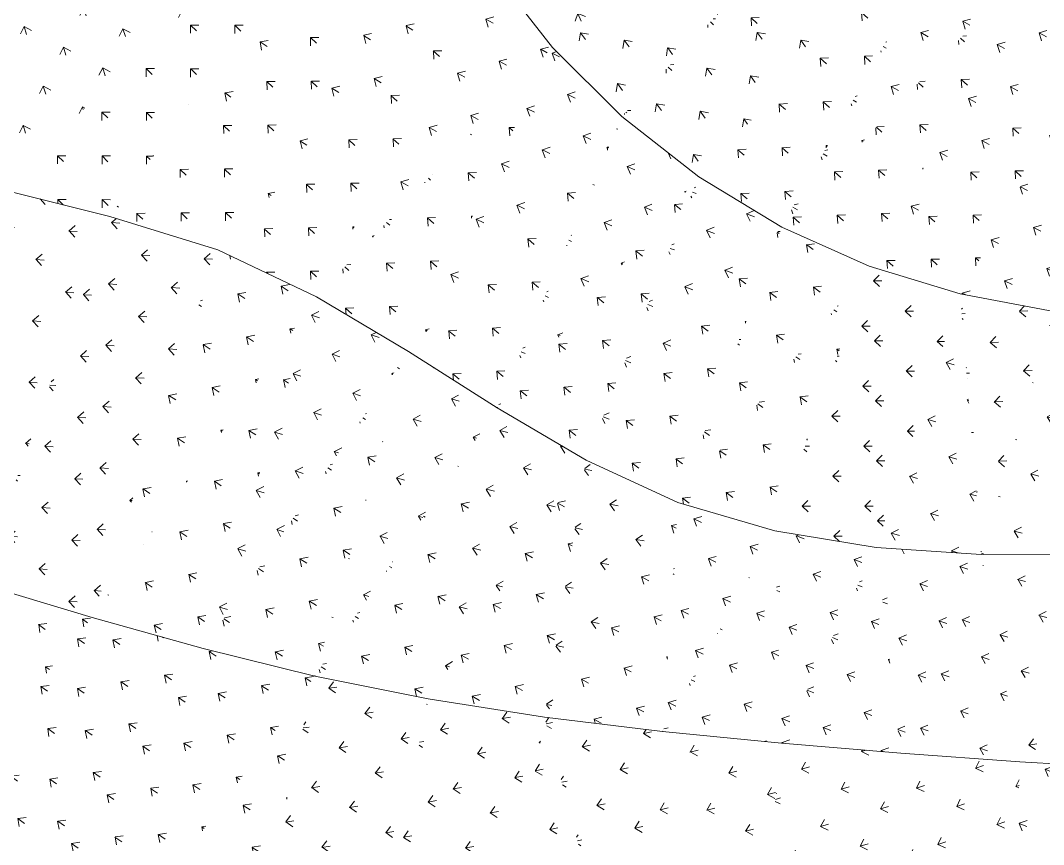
# Model space of a CAD drawing. Header units: millimetres. Extents: x 12827 to 178996, y -27589 to 73652.
# Drawn here: x 55089 to 60932, y -17454 to -12745 of the extents above; entities that cross this region are included whole.
import ezdxf

# ---------------------------------------------------------------- set-up
doc = ezdxf.new("R2010")
doc.units = ezdxf.units.MM
doc.layers.add('A-FLOR', color=192, linetype='Continuous', lineweight=9)
doc.layers.add('A-FLOR-PATT', color=8, linetype='Continuous', lineweight=9)

msp = doc.modelspace()

# ---------------------------------------------------------------- hatches: boundary and pattern name
at = {"layer": 'A-FLOR-PATT'}
h = msp.add_hatch(dxfattribs=at)
h.set_pattern_fill('FP_1261', color=256, style=0, pattern_type=2)
h.set_pattern_definition([(294.571, (71119.71, 44145.12), (235.8405, -91.0594), [47.578, -311.275]), (249.79, (71119.7, 44145.12), (235.8416, -91.0564), [47.013, -203.723]), (338.888, (71119.7, 44145.12), (86.6236, 235.2974), [47.402, -205.408])])
h.paths.add_polyline_path([(58127.88143, -12898.80015), (60296.62562, -11402.4092), (57784.3423, -12461.57983)], flags=0)
h = msp.add_hatch(dxfattribs=at)
h.set_pattern_fill('FP_1266', color=256, style=0, pattern_type=2)
h.set_pattern_definition([(305.952, (58360.53, 49290.75), (248.826, -42.56957), [47.603, -311.44]), (261.284, (58360.53, 49290.75), (248.8253, -42.5718), [47.058, -203.919]), (350.291, (58360.53, 49290.75), (38.0327, 248.0782), [47.333, -205.108])])
h.paths.add_polyline_path([(58523.51463, -13293.51401), (60296.62562, -11402.4092), (58127.88143, -12898.80015), (58202.09564, -12972.8419)], flags=0)
h = msp.add_hatch(dxfattribs=at)
h.set_pattern_fill('FP_1264', color=256, style=0, pattern_type=2)
h.set_pattern_definition([(317.05, (43473.82, 53052.17), (249.8257, 8.40606), [47.532, -310.975]), (272.851, (43473.82, 53052.17), (249.826, 8.4075), [47.436, -205.556]), (1.927, (43473.82, 53052.17), (-12.5817, 252.6788), [46.869, -203.099])])
h.paths.add_polyline_path([(58523.51463, -13293.51401), (60574.01148, -11902.20413), (60296.62562, -11402.4092), (58893.60067, -12898.80015)], flags=0)
h = msp.add_hatch(dxfattribs=at)
h.set_pattern_fill('FP_1138', color=256, style=0, pattern_type=2)
h.set_pattern_definition([(287.708, (78609.79, 43898.44), (224.2588, -118.15645), [47.553, -311.114]), (242.741, (78609.8, 43898.44), (224.2597, -118.1546), [47.145, -204.296]), (332.217, (78609.8, 43898.44), (115.1623, 223.5184), [47.528, -205.954])])
h.paths.add_polyline_path([(54975.96916, -13708.79036), (57276.4167, -11489.54288), (53988.3548, -12453.93015), (54935.85093, -13657.81623)], flags=0)
h = msp.add_hatch(dxfattribs=at)
h.set_pattern_fill('FP_1070', color=256, style=0, pattern_type=2)
h.set_pattern_definition([(315.371, (49255.56, 55018.44), (253.7535, -1.21294), [47.416, -310.219]), (270.175, (49255.56, 55018.44), (253.7539, -1.213), [46.881, -203.151]), (359.726, (49255.56, 55018.44), (-0.7633, 250.0305), [47.579, -206.177])])
h.paths.add_polyline_path([(55600.19292, -13864.56517), (57276.4167, -11489.54288), (54975.96916, -13708.79036)], flags=0)
h = msp.add_hatch(dxfattribs=at)
h.set_pattern_fill('FP_1140', color=256, style=0, pattern_type=2)
h.set_pattern_definition([(324.452, (34012.3, 56909.76), (245.83364, 41.8988), [47.386, -310.019]), (280.207, (34012.3, 56909.76), (245.8344, 41.8961), [47.57, -206.135]), (9.672, (34012.3, 56909.76), (-44.9597, 249.6886), [46.758, -202.62])])
h.paths.add_polyline_path([(55600.19292, -13864.56517), (57500.97266, -11989.165), (57276.4167, -11489.54288), (55710.13439, -13708.79036)], flags=0)
h = msp.add_hatch(dxfattribs=at)
h.set_pattern_fill('FP_1265', color=256, style=0, pattern_type=2)
h.set_pattern_definition([(305.976, (58494.61, 47911.88), (248.98, -43.38837), [47.545, -311.064]), (261.176, (58494.6, 47911.88), (248.9802, -43.388), [46.833, -202.944]), (350.115, (58494.6, 47911.88), (38.315, 246.8217), [47.387, -205.345])])
h.paths.add_polyline_path([(58962.63001, -13638.44787), (60574.01148, -11902.20413), (58523.51463, -13293.51401)], flags=0)
h = msp.add_hatch(dxfattribs=at)
h.set_pattern_fill('FP_1227', color=256, style=0, pattern_type=2)
h.set_pattern_definition([(318.463, (43760.83, 50649.28), (251.92, 11.56396), [47.59, -311.356]), (273.842, (43760.83, 50649.28), (251.9203, 11.564), [46.902, -203.242]), (2.628, (43760.83, 50649.28), (-16.7603, 249.582), [47.285, -204.901])])
h.paths.add_polyline_path([(59436.61568, -13926.32817), (60574.01148, -11902.20413), (58962.63001, -13638.44787)], flags=0)
h = msp.add_hatch(dxfattribs=at)
h.set_pattern_fill('FP_1262', color=256, style=0, pattern_type=2)
h.set_pattern_definition([(330.257, (26801.15, 50979.54), (239.4758, 65.397), [47.432, -310.324]), (286.327, (26801.15, 50979.54), (239.4752, 65.3963), [47.454, -205.636]), (15.274, (26801.15, 50979.54), (-71.1485, 242.8844), [46.546, -201.699])])
h.paths.add_polyline_path([(59436.61568, -13926.32817), (60923.20745, -12355.97897), (60574.01148, -11902.20413), (59598.38139, -13638.44787)], flags=0)
h = msp.add_hatch(dxfattribs=at)
h.set_pattern_fill('FP_1064', color=256, style=0, pattern_type=2)
h.set_pattern_definition([(316.384, (47937.1, 53561.24), (253.4573, 2.24817), [47.415, -310.213]), (271.256, (47937.1, 53561.24), (253.4576, 2.2472), [46.689, -202.319]), (0.508, (47937.1, 53561.24), (-5.4584, 248.9474), [47.525, -205.942])])
h.paths.add_polyline_path([(56216.07018, -14056.23146), (57500.97266, -11989.165), (55600.19292, -13864.56517)], flags=0)
h = msp.add_hatch(dxfattribs=at)
h.set_pattern_fill('FP_1071', color=256, style=0, pattern_type=2)
h.set_pattern_definition([(327.685, (29768.66, 55014.03), (241.8779, 55.18665), [47.37, -309.918]), (283.714, (29768.66, 55014.03), (241.87776, 55.1887), [47.514, -205.893]), (12.853, (29768.66, 55014.03), (-60.0766, 246.1823), [46.518, -201.576])])
h.paths.add_polyline_path([(56216.07018, -14056.23146), (57784.3423, -12461.57983), (57500.97266, -11989.165), (56335.21124, -13864.56517)], flags=0)
h = msp.add_hatch(dxfattribs=at)
h.set_pattern_fill('FP_1226', color=256, style=0, pattern_type=2)
h.set_pattern_definition([(318.587, (44468.94, 48832.94), (252.26574, 10.71755), [47.499, -310.758]), (273.791, (44468.94, 48832.94), (252.2663, 10.7186), [46.545, -201.696]), (2.433, (44468.94, 48832.94), (-16.4129, 247.6985), [47.343, -205.151])])
h.paths.add_polyline_path([(59936.86252, -14149.89265), (60923.20745, -12355.97897), (59436.61568, -13926.32817)], flags=0)
h = msp.add_hatch(dxfattribs=at)
h.set_pattern_fill('FP_1263', color=256, style=0, pattern_type=2)
h.set_pattern_definition([(331.091, (26284.85, 49160.07), (238.90276, 67.40053), [47.529, -310.96]), (287.288, (26284.85, 49160.07), (238.9024, 67.3997), [47.267, -204.823]), (15.755, (26284.85, 49160.07), (-74.9145, 240.7006), [46.543, -201.685])])
h.paths.add_polyline_path([(59936.86252, -14149.89265), (61333.50511, -12744.87328), (60923.20745, -12355.97897), (60059.78465, -13926.32817)], flags=0)
h = msp.add_hatch(dxfattribs=at)
h.set_pattern_fill('FP_1068', color=256, style=0, pattern_type=2)
h.set_pattern_definition([(317.389, (45910.45, 52209.38), (252.5053, 5.7836), [47.509, -310.829]), (272.587, (45910.45, 52209.38), (252.5051, 5.78705), [46.62, -202.018]), (1.313, (45910.45, 52209.38), (-11.2235, 248.384), [47.357, -205.215])])
h.paths.add_polyline_path([(56779.02346, -14324.06517), (57784.3423, -12461.57983), (56216.07018, -14056.23146)], flags=0)
h = msp.add_hatch(dxfattribs=at)
h.set_pattern_fill('FP_1072', color=256, style=0, pattern_type=2)
h.set_pattern_definition([(331.101, (25601.58, 52727.86), (237.321, 68.6641), [47.387, -310.026]), (287.386, (25601.58, 52727.86), (237.3219, 68.6615), [47.428, -205.519]), (16.137, (25601.58, 52727.86), (-75.5858, 241.38985), [46.323, -200.732])])
h.paths.add_polyline_path([(56779.02346, -14324.06517), (58127.88143, -12898.80015), (57784.3423, -12461.57983), (56923.5928, -14056.23146)], flags=0)
h = msp.add_hatch(dxfattribs=at)
h.set_pattern_fill('FP_1225', color=256, style=0, pattern_type=2)
h.set_pattern_definition([(318.256, (46385.12, 46320.46), (252.8476, 7.4909), [47.283, -309.35]), (273.096, (46385.12, 46320.46), (252.8474, 7.493), [45.993, -199.304]), (1.697, (46385.12, 46320.46), (-13.2464, 244.93915), [47.43, -205.529])])
h.paths.add_polyline_path([(60455.99699, -14306.91568), (61333.50511, -12744.87328), (59936.86252, -14149.89265)], flags=0)
h = msp.add_hatch(dxfattribs=at)
h.set_pattern_fill('FP_1228', color=256, style=0, pattern_type=2)
h.set_pattern_definition([(332.858, (29255.56, 45994.37), (241.73618, 70.3552), [47.461, -310.513]), (288.198, (29255.56, 45994.37), (241.7367, 70.3526), [46.118, -199.846]), (16.227, (29255.56, 45994.37), (-76.8165, 233.6617), [47.206, -204.56])])
h.paths.add_polyline_path([(60989.82224, -14408.12097), (61333.50511, -12744.87328), (60455.99699, -14306.91568)], flags=0)
h = msp.add_hatch(dxfattribs=at)
h.set_pattern_fill('FP_1073', color=256, style=0, pattern_type=2)
h.set_pattern_definition([(318.564, (43705.07, 50906.52), (251.2502, 10.28), [47.569, -311.218]), (274.094, (43705.07, 50906.52), (251.25015, 10.2807), [46.566, -201.787]), (2.343, (43705.07, 50906.52), (-17.73, 247.7193), [47.149, -204.312])])
h.paths.add_polyline_path([(57305.00073, -14636.52596), (58127.88143, -12898.80015), (56779.02346, -14324.06517), (57276.4167, -14619.5454)], flags=0)
h = msp.add_hatch(dxfattribs=at)
h.set_pattern_fill('FP_1074', color=256, style=0, pattern_type=2)
h.set_pattern_definition([(334.112, (22214.34, 50482.88), (233.1808, 80.0547), [47.433, -310.329]), (290.573, (22214.34, 50482.88), (233.1816, 80.0525), [47.316, -205.037]), (18.948, (22214.34, 50482.88), (-88.6785, 236.2582), [46.226, -200.314])])
h.paths.add_polyline_path([(57305.00073, -14636.52596), (58523.51463, -13293.51401), (58127.88143, -12898.80015), (57452.96306, -14324.06517)], flags=0)
h = msp.add_hatch(dxfattribs=at)
h.set_pattern_fill('FP_1045', color=256, style=0, pattern_type=2)
h.set_pattern_definition([(319.821, (41693.83, 49830.26), (250.172, 15.2881), [47.592, -311.366]), (275.572, (41693.83, 49830.26), (250.1716, 15.289), [46.51, -201.542]), (3.497, (41693.83, 49830.26), (-24.0836, 246.8797), [46.995, -203.644])])
h.paths.add_polyline_path([(57812.24195, -14959.35388), (58523.51463, -13293.51401), (57305.00073, -14636.52596), (57784.3423, -14941.59747)], flags=0)
h = msp.add_hatch(dxfattribs=at)
h.set_pattern_fill('FP_1069', color=256, style=0, pattern_type=2)
h.set_pattern_definition([(336.464, (19865.4, 48595.49), (230.22635, 88.5711), [47.502, -310.778]), (292.983, (19865.4, 48595.5), (230.227, 88.5685), [47.178, -204.438]), (21.042, (19865.4, 48595.5), (-98.2462, 231.643), [46.252, -200.424])])
h.paths.add_polyline_path([(57812.24195, -14959.35388), (58962.63001, -13638.44787), (58523.51463, -13293.51401), (57950.08153, -14636.52596)], flags=0)
h = msp.add_hatch(dxfattribs=at)
h.set_pattern_fill('FP_1047', color=256, style=0, pattern_type=2)
h.set_pattern_definition([(321.12, (40143.99, 48945.36), (249.67717, 20.44518), [47.583, -311.309]), (276.893, (40143.99, 48945.36), (249.6772, 20.4429), [46.408, -201.1]), (4.681, (40143.99, 48945.36), (-29.7057, 245.7184), [46.971, -203.542])])
h.paths.add_polyline_path([(58318.98708, -15258.28899), (58962.63001, -13638.44787), (57812.24195, -14959.35388), (58202.09564, -15189.33331)], flags=0)
h = msp.add_hatch(dxfattribs=at)
h.set_pattern_fill('FP_1066', color=256, style=0, pattern_type=2)
h.set_pattern_definition([(338.197, (18465.63, 47088.49), (228.495, 94.5486), [47.571, -311.229]), (294.67, (18465.63, 47088.49), (228.4956, 94.5489), [47.005, -203.689]), (22.48, (18465.63, 47088.49), (-104.6404, 227.8113), [46.366, -200.919])])
h.paths.add_polyline_path([(58318.98708, -15258.28899), (59436.61568, -13926.32817), (58962.63001, -13638.44787), (58437.76877, -14959.35388)], flags=0)
h = msp.add_hatch(dxfattribs=at)
h.set_pattern_fill('FP_904', color=256, style=0, pattern_type=2)
h.set_pattern_definition([(356.284, (-1200.47, 44724.32), (188.88334, 163.44793), [47.586, -311.332]), (312.198, (-1200.47, 44724.32), (188.8804, 163.4509), [47.255, -204.77]), (40.871, (-1200.47, 44724.32), (-169.28094, 186.7092), [46.835, -202.95])])
h.paths.add_polyline_path([(54854.44369, -15963.19924), (55600.19292, -13864.56517), (54975.96916, -13708.79036), (54882.63181, -15440.28371)], flags=0)
h = msp.add_hatch(dxfattribs=at)
h.set_pattern_fill('FP_877', color=256, style=0, pattern_type=2)
h.set_pattern_definition([(356.671, (-2157.04, 43877.34), (187.26406, 164.8729), [47.561, -311.165]), (312.616, (-2157.04, 43877.34), (187.26256, 164.87524), [47.315, -205.03]), (41.362, (-2157.04, 43877.34), (-170.85805, 185.7034), [46.782, -202.72])])
h.paths.add_polyline_path([(55497.99731, -16156.23995), (55600.19292, -13864.56517), (54854.44369, -15963.19924), (54975.96916, -15999.65209)], flags=0)
h = msp.add_hatch(dxfattribs=at)
h.set_pattern_fill('FP_920', color=256, style=0, pattern_type=2)
h.set_pattern_definition([(356.643, (-2190.8, 43803.12), (187.23574, 164.78677), [47.555, -311.128]), (312.598, (-2190.8, 43803.12), (187.23595, 164.7864), [47.323, -205.068]), (41.351, (-2190.8, 43803.12), (-170.8317, 185.7906), [46.767, -202.656])])
h.paths.add_polyline_path([(55497.99731, -16156.23995), (56216.07018, -14056.23146), (55600.19292, -13864.56517), (55506.60582, -15963.19924)], flags=0)
h = msp.add_hatch(dxfattribs=at)
h.set_pattern_fill('FP_1049', color=256, style=0, pattern_type=2)
h.set_pattern_definition([(322.524, (39191.85, 48060.31), (249.79456, 25.84365), [47.521, -310.907]), (278.087, (39191.85, 48060.3), (249.7941, 25.8462), [46.195, -200.177]), (5.907, (39191.85, 48060.3), (-34.6581, 243.9224), [47.086, -204.041])])
h.paths.add_polyline_path([(58843.4358, -15499.15407), (59436.61568, -13926.32817), (58318.98708, -15258.28899), (58715.25415, -15440.28371)], flags=0)
h = msp.add_hatch(dxfattribs=at)
h.set_pattern_fill('FP_1067', color=256, style=0, pattern_type=2)
h.set_pattern_definition([(323.43, (38076.3, 47884.96), (249.30034, 29.8193), [47.526, -310.94]), (279.01, (38076.3, 47884.96), (249.3004, 29.8181), [46.207, -200.23]), (6.82, (38076.3, 47884.96), (-38.5915, 243.3965), [47.077, -204])])
h.paths.add_polyline_path([(58843.4358, -15499.15407), (59936.86252, -14149.89265), (59436.61568, -13926.32817), (58865.63833, -15440.28371)], flags=0)
h = msp.add_hatch(dxfattribs=at)
h.set_pattern_fill('FP_919', color=256, style=0, pattern_type=2)
h.set_pattern_definition([(326.185, (33105.31, 54615.33), (247.74958, 44.9872), [47.599, -311.416]), (281.664, (33105.3, 54615.33), (247.7501, 44.9861), [46.865, -203.081]), (10.292, (33105.3, 54615.33), (-50.5344, 244.7839), [47.213, -204.588])])
h.paths.add_polyline_path([(55497.99731, -16156.23995), (56779.02346, -14324.06517), (56216.07018, -14056.23146), (55564.00528, -15963.19924)], flags=0)
h = msp.add_hatch(dxfattribs=at)
h.set_pattern_fill('FP_1046', color=256, style=0, pattern_type=2)
h.set_pattern_definition([(324.094, (38726.23, 46995.68), (250.0216, 31.80206), [47.369, -309.907]), (279.265, (38726.23, 46995.68), (250.021, 31.8055), [45.847, -198.671]), (7.249, (38726.23, 46995.68), (-39.3649, 241.3288), [47.257, -204.779])])
h.paths.add_polyline_path([(59396.88375, -15661.94342), (59936.86252, -14149.89265), (58843.4358, -15499.15407)], flags=0)
h = msp.add_hatch(dxfattribs=at)
h.set_pattern_fill('FP_1040', color=256, style=0, pattern_type=2)
h.set_pattern_definition([(0.047, (-3157.63, 33635.91), (176.4813, 171.60083), [47.562, -311.174]), (316.773, (-3157.63, 33635.9), (176.484, 171.5988), [46.899, -203.227]), (44.196, (-3157.63, 33635.9), (-182.25315, 171.309), [46.154, -200.001])])
h.paths.add_polyline_path([(59975.95957, -15756.75745), (59936.86252, -14149.89265), (59396.88375, -15661.94342), (59936.86252, -15750.35596)], flags=0)
h = msp.add_hatch(dxfattribs=at)
h.set_pattern_fill('FP_1080', color=256, style=0, pattern_type=2)
h.set_pattern_definition([(359.349, (-3435.03, 33109.48), (175.91912, 169.40617), [47.428, -310.296]), (316.341, (-3435.03, 33109.48), (175.91706, 169.40924), [47.113, -204.157]), (43.92, (-3435.03, 33109.48), (-181.7835, 173.46896), [45.792, -198.433])])
h.paths.add_polyline_path([(59975.95957, -15756.75745), (60455.99699, -14306.91568), (59936.86252, -14149.89265), (59973.65263, -15661.94342)], flags=0)
h = msp.add_hatch(dxfattribs=at)
h.set_pattern_fill('FP_1041', color=256, style=0, pattern_type=2)
h.set_pattern_definition([(343.558, (17204.42, 42332.24), (224.03075, 111.76473), [47.497, -310.748]), (299.288, (17204.42, 42332.24), (224.0309, 111.7634), [45.826, -198.58]), (26.513, (17204.42, 42332.24), (-119.56215, 213.1653), [46.943, -203.419])])
h.paths.add_polyline_path([(60575.41676, -15797.54565), (60455.99699, -14306.91568), (59975.95957, -15756.75745), (60455.99699, -15789.4201)], flags=0)
h = msp.add_hatch(dxfattribs=at)
h.set_pattern_fill('FP_1081', color=256, style=0, pattern_type=2)
h.set_pattern_definition([(2.415, (-5205.64, 29662.5), (167.2172, 177.42765), [47.478, -310.621]), (319.572, (-5205.64, 29662.5), (167.2197, 177.42584), [46.938, -203.398]), (46.697, (-5205.64, 29662.5), (-190.5632, 162.3389), [45.714, -198.094])])
h.paths.add_polyline_path([(60575.41676, -15797.54565), (60989.82224, -14408.12097), (60455.99699, -14306.91568), (60572.14907, -15756.75745)], flags=0)
h = msp.add_hatch(dxfattribs=at)
h.set_pattern_fill('FP_882', color=256, style=0, pattern_type=2)
h.set_pattern_definition([(326.681, (33631.94, 53972.65), (248.3057, 46.45825), [47.503, -310.785]), (281.861, (33631.94, 53972.65), (248.305, 46.4611), [46.607, -201.965]), (10.598, (33631.94, 53972.65), (-51.09015, 243.2653), [47.365, -205.249])])
h.paths.add_polyline_path([(56132.98563, -16334.41044), (56779.02346, -14324.06517), (55497.99731, -16156.23995)], flags=0)
h = msp.add_hatch(dxfattribs=at)
h.set_pattern_fill('FP_921', color=256, style=0, pattern_type=2)
h.set_pattern_definition([(341.794, (12994.95, 50187.94), (222.91757, 110.6638), [47.559, -311.155]), (297.881, (12994.95, 50187.94), (222.91745, 110.6642), [47.248, -204.741]), (26.402, (12994.95, 50187.94), (-117.842, 222.7369), [46.664, -202.211])])
h.paths.add_polyline_path([(56132.98563, -16334.41044), (57305.00073, -14636.52596), (56779.02346, -14324.06517), (56190.2419, -16156.23995)], flags=0)
h = msp.add_hatch(dxfattribs=at)
h.set_pattern_fill('FP_1043', color=256, style=0, pattern_type=2)
h.set_pattern_definition([(345.581, (16173.53, 40475.5), (220.57757, 118.47875), [47.437, -310.354]), (301.247, (16173.53, 40475.5), (220.57745, 118.4796), [45.524, -197.269]), (28.242, (16173.53, 40475.5), (-125.944, 207.5717), [46.947, -203.436])])
h.paths.add_polyline_path([(61190.00879, -15798.25746), (60989.82224, -14408.12097), (60575.41676, -15797.54565), (60989.82224, -15798.02561)], flags=0)
h = msp.add_hatch(dxfattribs=at)
h.set_pattern_fill('FP_878', color=256, style=0, pattern_type=2)
h.set_pattern_definition([(327.376, (33234.89, 52425.96), (247.78592, 48.53415), [47.461, -310.51]), (282.536, (33234.9, 52425.96), (247.7863, 48.5318), [46.392, -201.032]), (11.082, (33234.9, 52425.96), (-53.7058, 241.5247), [47.343, -205.152])])
h.paths.add_polyline_path([(56769.67284, -16491.72476), (57305.00073, -14636.52596), (56132.98563, -16334.41044)], flags=0)
h = msp.add_hatch(dxfattribs=at)
h.set_pattern_fill('FP_924', color=256, style=0, pattern_type=2)
h.set_pattern_definition([(343.169, (11096.4, 48005.98), (218.6675, 115.4912), [47.499, -310.763]), (299.543, (11096.4, 48005.98), (218.66725, 115.49234), [47.248, -204.74]), (27.841, (11096.4, 48005.98), (-124.2478, 219.2259), [46.367, -200.925])])
h.paths.add_polyline_path([(56769.67284, -16491.72476), (57812.24195, -14959.35388), (57305.00073, -14636.52596), (56779.02346, -16459.31982)], flags=0)
h = msp.add_hatch(dxfattribs=at)
h.set_pattern_fill('FP_880', color=256, style=0, pattern_type=2)
h.set_pattern_definition([(328.357, (33027.43, 50313.26), (247.08156, 51.24765), [47.382, -309.998]), (283.466, (33027.43, 50313.26), (247.082, 51.2464), [46.029, -199.459]), (11.718, (33027.43, 50313.26), (-57.1691, 238.7388), [47.314, -205.027])])
h.paths.add_polyline_path([(57418.12826, -16622.35176), (57812.24195, -14959.35388), (56769.67284, -16491.72476)], flags=0)
h = msp.add_hatch(dxfattribs=at)
h.set_pattern_fill('FP_922', color=256, style=0, pattern_type=2)
h.set_pattern_definition([(345.562, (8672.6, 44729.61), (212.1405, 123.35225), [47.454, -310.468]), (302.315, (8672.6, 44729.6), (212.1417, 123.3495), [47.167, -204.389]), (30.176, (8672.6, 44729.6), (-134.47566, 212.5944), [46.012, -199.384])])
h.paths.add_polyline_path([(57418.12826, -16622.35176), (58318.98708, -15258.28899), (57812.24195, -14959.35388), (57449.08554, -16491.72476)], flags=0)
h = msp.add_hatch(dxfattribs=at)
h.set_pattern_fill('FP_870', color=256, style=0, pattern_type=2)
h.set_pattern_definition([(329.952, (32625.44, 47606.15), (245.7774, 55.9377), [47.277, -309.306]), (285.012, (32625.44, 47606.15), (245.777, 55.9375), [45.52, -197.253]), (12.822, (32625.44, 47606.15), (-62.88426, 234.4877), [47.262, -204.801])])
h.paths.add_polyline_path([(58081.80533, -16725.71535), (58318.98708, -15258.28899), (57418.12826, -16622.35176), (57806.83522, -16682.89046)], flags=0)
h = msp.add_hatch(dxfattribs=at)
h.set_pattern_fill('FP_923', color=256, style=0, pattern_type=2)
h.set_pattern_definition([(349.346, (5706.16, 40128.42), (202.5902, 135.05066), [47.456, -310.478]), (306.55, (5706.16, 40128.42), (202.5912, 135.049), [46.966, -203.521]), (33.688, (5706.16, 40128.42), (-149.17215, 201.2254), [45.652, -197.826])])
h.paths.add_polyline_path([(58081.80533, -16725.71535), (58843.4358, -15499.15407), (58318.98708, -15258.28899), (58098.5121, -16622.35176)], flags=0)
h = msp.add_hatch(dxfattribs=at)
h.set_pattern_fill('FP_871', color=256, style=0, pattern_type=2)
h.set_pattern_definition([(332.325, (31470.08, 44590.43), (243.3749, 63.5517), [47.195, -308.774]), (287.433, (31470.08, 44590.43), (243.3736, 63.5535), [44.982, -194.92]), (14.635, (31470.08, 44590.43), (-71.87156, 228.883), [47.163, -204.372])])
h.paths.add_polyline_path([(58756.08057, -16807.6551), (58843.4358, -15499.15407), (58081.80533, -16725.71535), (58531.68734, -16780.38623)], flags=0)
h = msp.add_hatch(dxfattribs=at)
h.set_pattern_fill('FP_925', color=256, style=0, pattern_type=2)
h.set_pattern_definition([(333.786, (27572.17, 43019.63), (238.67997, 69.3686), [47.52, -310.896]), (290, (27572.17, 43019.63), (238.67965, 69.3687), [45.432, -196.871]), (16.206, (27572.17, 43019.63), (-82.8734, 227.6901), [46.604, -201.952])])
h.paths.add_polyline_path([(58756.08057, -16807.6551), (59396.88375, -15661.94342), (58843.4358, -15499.15407), (58761.55085, -16725.71535)], flags=0)
h = msp.add_hatch(dxfattribs=at)
h.set_pattern_fill('FP_874', color=256, style=0, pattern_type=2)
h.set_pattern_definition([(335.278, (29189.68, 41950.88), (239.63274, 73.9351), [47.19, -308.738]), (290.585, (29189.68, 41950.88), (239.6326, 73.9357), [44.622, -193.362]), (17.147, (29189.68, 41950.88), (-83.6749, 222.7893), [47.021, -203.758])])
h.paths.add_polyline_path([(59435.83975, -16874.40035), (59396.88375, -15661.94342), (58756.08057, -16807.6551), (59396.88375, -16870.57527)], flags=0)
h = msp.add_hatch(dxfattribs=at)
h.set_pattern_fill('FP_926', color=256, style=0, pattern_type=2)
h.set_pattern_definition([(337.757, (25216.27, 40566.6), (234.34578, 83.85037), [47.416, -310.215]), (293.796, (25216.27, 40566.6), (234.3452, 83.8502), [44.924, -194.671]), (19.687, (25216.27, 40566.6), (-96.6702, 219.22705), [46.668, -202.227])])
h.paths.add_polyline_path([(59435.83975, -16874.40035), (59975.95957, -15756.75745), (59396.88375, -15661.94342), (59433.69524, -16807.6551)], flags=0)
h = msp.add_hatch(dxfattribs=at)
h.set_pattern_fill('FP_873', color=256, style=0, pattern_type=2)
h.set_pattern_definition([(338.436, (25859.4, 39998.65), (234.65686, 85.9543), [47.261, -309.202]), (294.057, (25859.4, 39998.65), (234.6554, 85.9563), [44.551, -193.055]), (20.118, (25859.4, 39998.65), (-96.8589, 216.968), [46.857, -203.047])])
h.paths.add_polyline_path([(60116.43819, -16931.62042), (59975.95957, -15756.75745), (59435.83975, -16874.40035), (60006.76313, -16922.39969)], flags=0)
h = msp.add_hatch(dxfattribs=at)
h.set_pattern_fill('FP_879', color=256, style=0, pattern_type=2)
h.set_pattern_definition([(341.543, (22126.99, 39090.13), (228.9236, 98.54967), [47.349, -309.779]), (297.431, (22126.99, 39090.13), (228.9233, 98.5508), [44.704, -193.716]), (23.292, (22126.99, 39090.13), (-109.83685, 211.6127), [46.732, -202.503])])
h.paths.add_polyline_path([(60116.43819, -16931.62042), (60575.41676, -15797.54565), (59975.95957, -15756.75745), (60006.76313, -16014.37641)], flags=0)
h = msp.add_hatch(dxfattribs=at)
h.set_pattern_fill('FP_872', color=256, style=0, pattern_type=2)
h.set_pattern_definition([(341.502, (21911.92, 38729.9), (228.91, 98.42134), [47.358, -309.839]), (297.416, (21911.92, 38729.9), (228.9089, 98.425), [44.726, -193.813]), (23.266, (21911.92, 38729.9), (-109.8335, 211.74896), [46.72, -202.452])])
h.paths.add_polyline_path([(60796.47726, -16981.11291), (60575.41676, -15797.54565), (60116.43819, -16931.62042), (60747.16702, -16977.52417)], flags=0)
h = msp.add_hatch(dxfattribs=at)
h.set_pattern_fill('FP_881', color=256, style=0, pattern_type=2)
h.set_pattern_definition([(344.811, (18581.17, 38290.65), (223.03227, 111.91834), [47.338, -309.709]), (300.607, (18581.17, 38290.65), (223.0313, 111.9215), [44.761, -193.963]), (26.648, (18581.17, 38290.65), (-121.54345, 205.4656), [46.788, -202.75])])
h.paths.add_polyline_path([(60796.47726, -16981.11291), (61190.00879, -15798.25746), (60575.41676, -15797.54565), (60747.16702, -16717.10385)], flags=0)
h = msp.add_hatch(dxfattribs=at)
h.set_pattern_fill('FP_875', color=256, style=0, pattern_type=2)
h.set_pattern_definition([(9.47, (-9984.25, 20620.12), (142.82752, 192.7352), [47.419, -310.236]), (327.474, (-9984.25, 20620.12), (142.82634, 192.7359), [46.69, -202.322]), (53.46, (-9984.25, 20620.12), (-209.9544, 133.88835), [44.979, -194.91])])
h.paths.add_polyline_path([(61475.92995, -17023.0394), (61190.00879, -15798.25746), (60796.47726, -16981.11291), (61190.00879, -17005.39627)], flags=0)
h = msp.add_hatch(dxfattribs=at)
h.set_pattern_fill('FP_751', color=256, style=0, pattern_type=2)
h.set_pattern_definition([(324.14, (37525.23, 50859.56), (249.88677, 31.43517), [47.359, -309.847]), (279.346, (37525.23, 50859.56), (249.88685, 31.43695), [45.736, -198.191]), (7.17, (37525.23, 50859.56), (-39.6111, 240.6891), [47.223, -204.633])])
h.paths.add_polyline_path([(54440.0365, -17454.27946), (55497.99731, -16156.23995), (54854.44369, -15963.19924), (54445.09302, -17436.08555)], flags=0)
h = msp.add_hatch(dxfattribs=at)
h.set_pattern_fill('FP_710', color=256, style=0, pattern_type=2)
h.set_pattern_definition([(323.807, (36863.34, 50978.88), (249.55943, 30.42057), [47.445, -310.41]), (279.22, (36863.34, 50978.88), (249.5595, 30.4178), [45.919, -198.982]), (6.95, (36863.34, 50978.88), (-39.2423, 241.7368), [47.139, -204.268])])
h.paths.add_polyline_path([(55089.20698, -17692.89881), (55495.94468, -16158.75838), (54440.0365, -17454.27946), (54854.44369, -17606.60551)], flags=0)
h = msp.add_hatch(dxfattribs=at)
h.set_pattern_fill('FP_749', color=256, style=0, pattern_type=2)
h.set_pattern_definition([(325.513, (35464.43, 50836.99), (249.0358, 37.8562), [47.382, -309.995]), (280.733, (35464.43, 50837), (249.0361, 37.85385), [45.841, -198.646]), (8.643, (35464.43, 50837), (-45.5321, 240.2094), [47.231, -204.666])])
h.paths.add_polyline_path([(55089.20698, -17692.89881), (56132.98563, -16334.41044), (55497.99731, -16156.23995), (55203.82047, -17262.06222)], flags=0)
h = msp.add_hatch(dxfattribs=at)
h.set_pattern_fill('FP_707', color=256, style=0, pattern_type=2)
h.set_pattern_definition([(325.243, (34884.63, 50865.88), (248.79113, 37.02377), [47.451, -310.446]), (280.632, (34884.63, 50865.88), (248.7907, 37.0266), [45.988, -199.282]), (8.465, (34884.63, 50865.88), (-45.2521, 241.05876), [47.162, -204.369])])
h.paths.add_polyline_path([(55740.45685, -17912.31854), (56132.98563, -16334.41044), (55089.20698, -17692.89881), (55497.99731, -17830.62884)], flags=0)
h = msp.add_hatch(dxfattribs=at)
h.set_pattern_fill('FP_741', color=256, style=0, pattern_type=2)
h.set_pattern_definition([(326.94, (33516.79, 50684.3), (248.09157, 44.39547), [47.384, -310.007]), (282.128, (33516.8, 50684.3), (248.0922, 44.3941), [45.904, -198.918]), (10.146, (33516.8, 50684.3), (-51.4399, 239.35755), [47.256, -204.776])])
h.paths.add_polyline_path([(55740.45685, -17912.31854), (56769.67284, -16491.72476), (56132.98563, -16334.41044), (55975.44321, -16967.70785)], flags=0)
h = msp.add_hatch(dxfattribs=at)
h.set_pattern_fill('FP_708', color=256, style=0, pattern_type=2)
h.set_pattern_definition([(326.795, (33103.91, 50583.59), (247.9795, 43.93894), [47.423, -310.262]), (282.074, (33103.9, 50583.6), (247.9802, 43.9372), [45.984, -199.262]), (10.048, (33103.9, 50583.6), (-51.30195, 239.81956), [47.22, -204.622])])
h.paths.add_polyline_path([(56407.05397, -18097.26204), (56769.67284, -16491.72476), (55740.45685, -17912.31854), (56132.98563, -18021.22337)], flags=0)
h = msp.add_hatch(dxfattribs=at)
h.set_pattern_fill('FP_699', color=256, style=0, pattern_type=2)
h.set_pattern_definition([(8.234, (-13735.76, 30448.4), (147.09342, 195.84303), [47.374, -309.944]), (324.992, (-13735.76, 30448.4), (147.09054, 195.84545), [47.282, -204.887]), (53.091, (-13735.76, 30448.4), (-206.5423, 144.668), [45.924, -199.006])])
h.paths.add_polyline_path([(57096.98733, -18238.75373), (56769.67284, -16491.72476), (56407.05397, -18097.26204)], flags=0)
h = msp.add_hatch(dxfattribs=at)
h.set_pattern_fill('FP_740', color=256, style=0, pattern_type=2)
h.set_pattern_definition([(8.252, (-13729.48, 30461.14), (147.10186, 195.9014), [47.379, -309.977]), (325.004, (-13729.48, 30461.14), (147.1009, 195.90254), [47.277, -204.868]), (53.097, (-13729.48, 30461.14), (-206.5541, 144.61256), [45.934, -199.048])])
h.paths.add_polyline_path([(57096.98733, -18238.75373), (57418.12826, -16622.35176), (56769.67284, -16491.72476), (57011.07971, -17780.22501)], flags=0)
h = msp.add_hatch(dxfattribs=at)
h.set_pattern_fill('FP_700', color=256, style=0, pattern_type=2)
h.set_pattern_definition([(10.363, (-15367.99, 28100.44), (140.10123, 201.13592), [47.403, -310.133]), (327.113, (-15367.99, 28100.44), (140.1024, 201.1349), [47.247, -204.737]), (55.141, (-15367.99, 28100.44), (-211.6037, 136.821), [45.96, -199.16])])
h.paths.add_polyline_path([(57806.83522, -18341.43804), (57418.12826, -16622.35176), (57096.98733, -18238.75373), (57418.12826, -18285.20894)], flags=0)
h = msp.add_hatch(dxfattribs=at)
h.set_pattern_fill('FP_743', color=256, style=0, pattern_type=2)
h.set_pattern_definition([(10.308, (-15355.17, 28036.51), (140.08003, 200.95527), [47.388, -310.035]), (327.076, (-15355.17, 28036.51), (140.0806, 200.95554), [47.26, -204.795]), (55.12, (-15355.17, 28036.51), (-211.5719, 137.00154), [45.93, -199.031])])
h.paths.add_polyline_path([(57806.83522, -18341.43804), (58081.80533, -16725.71535), (57418.12826, -16622.35176), (57783.61701, -18238.75373)], flags=0)
h = msp.add_hatch(dxfattribs=at)
h.set_pattern_fill('FP_703', color=256, style=0, pattern_type=2)
h.set_pattern_definition([(12.486, (-16934.14, 25559.65), (132.6828, 206.07814), [47.413, -310.199]), (329.255, (-16934.14, 25559.65), (132.68156, 206.079), [47.226, -204.646]), (57.225, (-16934.14, 25559.65), (-216.4717, 128.7616), [45.956, -199.142])])
h.paths.add_polyline_path([(58531.68734, -18411.73621), (58081.80533, -16725.71535), (57806.83522, -18341.43804), (58202.09564, -18379.77149)], flags=0)
h = msp.add_hatch(dxfattribs=at)
h.set_pattern_fill('FP_744', color=256, style=0, pattern_type=2)
h.set_pattern_definition([(12.36, (-16911.26, 25428.78), (132.65555, 205.66427), [47.379, -309.977]), (329.169, (-16911.26, 25428.78), (132.6549, 205.6643), [47.257, -204.779]), (57.178, (-16911.26, 25428.78), (-216.4186, 129.16936), [45.888, -198.847])])
h.paths.add_polyline_path([(58531.68734, -18411.73621), (58756.08057, -16807.6551), (58081.80533, -16725.71535), (58512.92963, -18341.43804)], flags=0)
h = msp.add_hatch(dxfattribs=at)
h.set_pattern_fill('FP_702', color=256, style=0, pattern_type=2)
h.set_pattern_definition([(14.608, (-18427, 22833.21), (124.86374, 210.6569), [47.407, -310.159]), (331.419, (-18427, 22833.2), (124.8625, 210.6581), [47.219, -204.614]), (59.344, (-18427, 22833.2), (-221.1452, 120.47516), [45.916, -198.967])])
h.paths.add_polyline_path([(59266.63341, -18456.06948), (58756.08057, -16807.6551), (58531.68734, -18411.73621), (58756.08057, -18425.27202)], flags=0)
h = msp.add_hatch(dxfattribs=at)
h.set_pattern_fill('FP_742', color=256, style=0, pattern_type=2)
h.set_pattern_definition([(14.407, (-18386.76, 22642.87), (124.83894, 209.99264), [47.352, -309.797]), (331.282, (-18386.76, 22642.87), (124.83574, 209.9949), [47.267, -204.822]), (59.269, (-18386.76, 22642.87), (-221.079, 121.1308), [45.806, -198.493])])
h.paths.add_polyline_path([(59266.63341, -18456.06948), (59435.83975, -16874.40035), (58756.08057, -16807.6551), (59252.90235, -18411.73621)], flags=0)
h = msp.add_hatch(dxfattribs=at)
h.set_pattern_fill('FP_701', color=256, style=0, pattern_type=2)
h.set_pattern_definition([(16.745, (-19845.2, 19909.9), (116.6024, 214.87404), [47.385, -310.012]), (333.622, (-19845.2, 19909.9), (116.6001, 214.87484), [47.225, -204.64]), (61.514, (-19845.2, 19909.9), (-225.6412, 111.9006), [45.839, -198.634])])
h.paths.add_polyline_path([(60006.76313, -18480.8591), (59435.83975, -16874.40035), (59266.63341, -18456.06948), (59975.95957, -18479.82738)], flags=0)
h = msp.add_hatch(dxfattribs=at)
h.set_pattern_fill('FP_745', color=256, style=0, pattern_type=2)
h.set_pattern_definition([(16.464, (-19778.83, 19658.88), (116.5891, 213.9398), [47.303, -309.482]), (333.427, (-19778.83, 19658.88), (116.5901, 213.9393), [47.289, -204.92]), (61.411, (-19778.83, 19658.88), (-225.56686, 112.82295), [45.684, -197.962])])
h.paths.add_polyline_path([(60006.76313, -18480.8591), (60116.43819, -16931.62042), (59435.83975, -16874.40035), (59997.95308, -18456.06948)], flags=0)
h = msp.add_hatch(dxfattribs=at)
h.set_pattern_fill('FP_704', color=256, style=0, pattern_type=2)
h.set_pattern_definition([(18.891, (-21172.09, 16800.81), (107.9281, 218.6786), [47.344, -309.745]), (335.855, (-21172.09, 16800.8), (107.9306, 218.6766), [47.244, -204.725]), (63.731, (-21172.09, 16800.8), (-229.9258, 103.066), [45.724, -198.138])])
h.paths.add_polyline_path([(60747.16702, -18492.52539), (60116.43819, -16931.62042), (60006.76313, -18480.8591), (60116.43819, -18482.58721)], flags=0)
h = msp.add_hatch(dxfattribs=at)
h.set_pattern_fill('FP_711', color=256, style=0, pattern_type=2)
h.set_pattern_definition([(18.554, (-21076.47, 16510.69), (107.9441, 217.5542), [47.241, -309.072]), (335.618, (-21076.47, 16510.69), (107.9456, 217.554), [47.317, -205.038]), (63.61, (-21076.47, 16510.69), (-229.8477, 104.1779), [45.537, -197.325])])
h.paths.add_polyline_path([(60747.16702, -18492.52539), (60796.47726, -16981.11291), (60116.43819, -16931.62042), (60742.45292, -18480.8591)], flags=0)
h = msp.add_hatch(dxfattribs=at)
h.set_pattern_fill('FP_709', color=256, style=0, pattern_type=2)
h.set_pattern_definition([(336.461, (22982.3, 44623.54), (237.61486, 83.6725), [47.323, -309.609]), (291.61, (22982.3, 44623.54), (237.61564, 83.6707), [45.623, -197.702]), (19.399, (22982.3, 44623.54), (-89.6159, 226.2215), [47.234, -204.682])])
h.paths.add_polyline_path([(60747.16702, -18492.52539), (61475.92995, -17023.0394), (60796.47726, -16981.11291), (60747.54764, -18480.8591)], flags=0)

# ---------------------------------------------------------------- linework, layer by layer
at = {"layer": 'A-FLOR'}
for p, q in [((57784.3423, -12461.57983), (58127.88143, -12898.80015)), ((58127.88143, -12898.80015), (58523.51463, -13293.51401)), ((58523.51463, -13293.51401), (58962.63001, -13638.44787)), ((58962.63001, -13638.44787), (59436.61568, -13926.32817)), ((54975.96916, -13708.79036), (55600.19292, -13864.56517)), ((55600.19292, -13864.56517), (56216.07018, -14056.23146)), ((59436.61568, -13926.32817), (59936.86252, -14149.89265)), ((56216.07018, -14056.23146), (56779.02346, -14324.06517)), ((59936.86252, -14149.89265), (60455.99699, -14306.91568)), ((60455.99699, -14306.91568), (60989.82224, -14408.12097)), ((56779.02346, -14324.06517), (57305.00073, -14636.52596)), ((57305.00073, -14636.52596), (57812.24195, -14959.35388)), ((57812.24195, -14959.35388), (58318.98708, -15258.28899)), ((58318.98708, -15258.28899), (58843.4358, -15499.15407)), ((58843.4358, -15499.15407), (59396.88375, -15661.94342)), ((59396.88375, -15661.94342), (59975.95957, -15756.75745)), ((59975.95957, -15756.75745), (60575.41676, -15797.54565)), ((61190.00879, -15798.25746), (60575.41676, -15797.54565)), ((54854.44369, -15963.19924), (55497.99731, -16156.23995)), ((55497.99731, -16156.23995), (56132.98563, -16334.41044)), ((56132.98563, -16334.41044), (56769.67284, -16491.72476)), ((56769.67284, -16491.72476), (57418.12826, -16622.35176)), ((57418.12826, -16622.35176), (58081.80533, -16725.71535)), ((58081.80533, -16725.71535), (58756.08057, -16807.6551)), ((58756.08057, -16807.6551), (59435.83975, -16874.40035)), ((59435.83975, -16874.40035), (60116.43819, -16931.62042)), ((60116.43819, -16931.62042), (60796.47726, -16981.11291)), ((60796.47726, -16981.11291), (61475.92995, -17023.0394))]:
    msp.add_line(p, q, dxfattribs=at)

doc.saveas('drawing.dxf')
